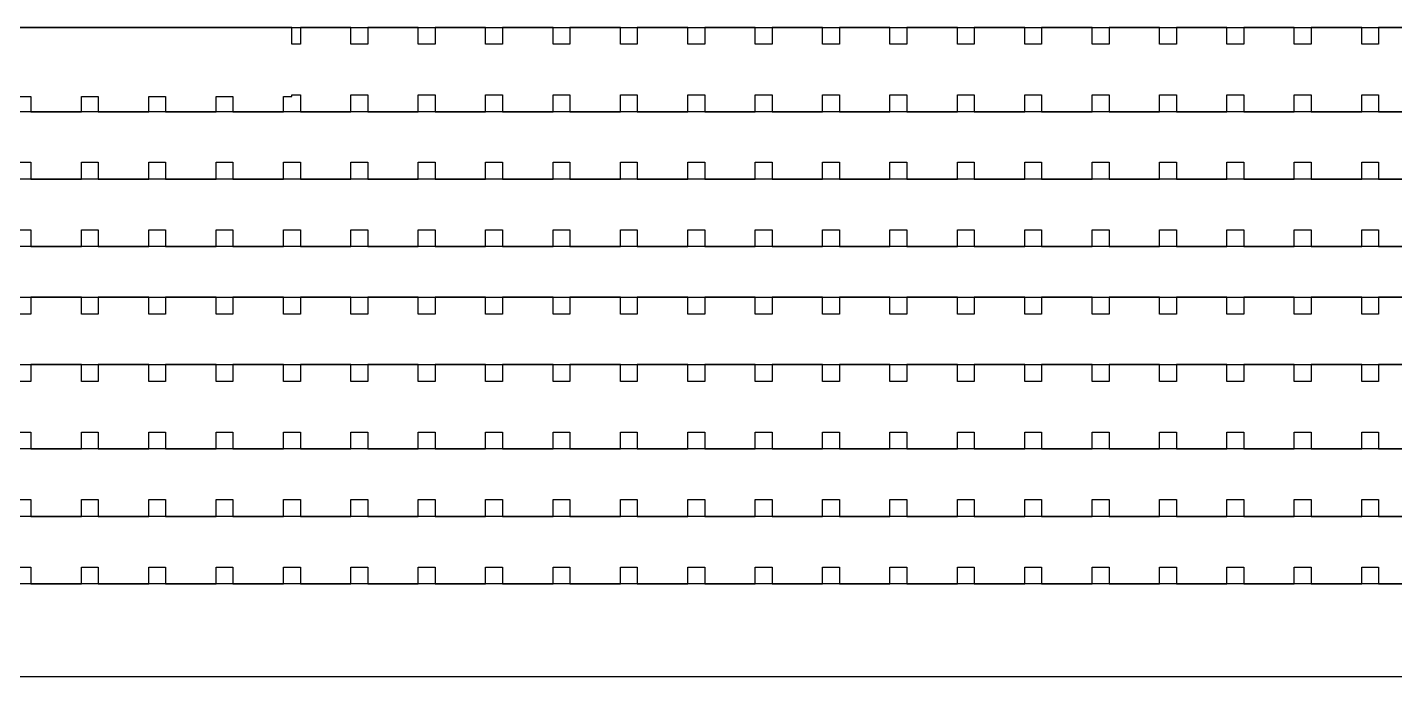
# Model space of a CAD drawing. Extents: x -3400 to 6900, y -3400 to 6900.
# Drawn here: x -2243 to -214, y -3400 to -2438 of the extents above; entities that cross this region are included whole.
import ezdxf

# ---------------------------------------------------------------- set-up
doc = ezdxf.new("R2010")
doc.units = 0
doc.layers.add('XOR', color=1, linetype='CONTINUOUS')

# ---------------------------------------------------------------- blocks, each defined once
blk = doc.blocks.new('CHIP_XOR')
at = {"layer": '5'}
for points in [[(-3500, -2537.5), (3500, -2537.5)], [(-262.5, -2537.5), (-337.5, -2537.5), (-337.5, -2562.5), (-362.5, -2562.5), (-362.5, -2537.5), (-437.5, -2537.5), (-437.5, -2562.5), (-462.5, -2562.5), (-462.5, -2537.5), (-537.5, -2537.5), (-537.5, -2562.5), (-562.5, -2562.5), (-562.5, -2537.5), (-637.5, -2537.5), (-637.5, -2562.5), (-662.5, -2562.5), (-662.5, -2537.5), (-737.5, -2537.5), (-737.5, -2562.5), (-762.5, -2562.5), (-762.5, -2537.5), (-837.5, -2537.5), (-837.5, -2562.5), (-862.5, -2562.5), (-862.5, -2537.5), (-937.5, -2537.5), (-937.5, -2562.5), (-962.5, -2562.5), (-962.5, -2537.5), (-1037.5, -2537.5), (-1037.5, -2562.5), (-1062.5, -2562.5), (-1062.5, -2537.5), (-1137.5, -2537.5), (-1137.5, -2562.5), (-1162.5, -2562.5), (-1162.5, -2537.5), (-1237.5, -2537.5), (-1237.5, -2562.5), (-1262.5, -2562.5), (-1262.5, -2537.5), (-1337.5, -2537.5), (-1337.5, -2562.5), (-1362.5, -2562.5), (-1362.5, -2537.5), (-1437.5, -2537.5), (-1437.5, -2562.5), (-1462.5, -2562.5), (-1462.5, -2537.5), (-1537.5, -2537.5), (-1537.5, -2562.5), (-1562.5, -2562.5), (-1562.5, -2537.5), (-1637.5, -2537.5), (-1637.5, -2562.5), (-1662.5, -2562.5), (-1662.5, -2537.5), (-1737.5, -2537.5), (-1737.5, -2562.5), (-1762.5, -2562.5), (-1762.5, -2537.5), (-1837.5, -2537.5), (-1837.5, -2562.5), (-1862.5, -2562.5), (-1862.5, -2537.5), (-1937.5, -2537.5), (-1937.5, -2562.5), (-1950, -2562.5), (-1950, -2537.5), (-2750, -2537.5)], [(-2362.5, -2640), (-2337.5, -2640), (-2337.5, -2662.5), (-2262.5, -2662.5), (-2262.5, -2640), (-2237.5, -2640), (-2237.5, -2662.5), (-2162.5, -2662.5), (-2162.5, -2640), (-2137.5, -2640), (-2137.5, -2662.5), (-2062.5, -2662.5), (-2062.5, -2640), (-2037.5, -2640), (-2037.5, -2662.5), (-1962.5, -2662.5), (-1962.5, -2640), (-1950, -2640), (-1950, -2637.5), (-1937.5, -2637.5), (-1937.5, -2662.5), (-1862.5, -2662.5), (-1862.5, -2637.5), (-1837.5, -2637.5), (-1837.5, -2662.5), (-1762.5, -2662.5), (-1762.5, -2637.5), (-1737.5, -2637.5), (-1737.5, -2662.5), (-1662.5, -2662.5), (-1662.5, -2637.5), (-1637.5, -2637.5), (-1637.5, -2662.5), (-1562.5, -2662.5), (-1562.5, -2637.5), (-1537.5, -2637.5), (-1537.5, -2662.5), (-1462.5, -2662.5), (-1462.5, -2637.5), (-1437.5, -2637.5), (-1437.5, -2662.5), (-1362.5, -2662.5), (-1362.5, -2637.5), (-1337.5, -2637.5), (-1337.5, -2662.5), (-1262.5, -2662.5), (-1262.5, -2637.5), (-1237.5, -2637.5), (-1237.5, -2662.5), (-1162.5, -2662.5), (-1162.5, -2637.5), (-1137.5, -2637.5), (-1137.5, -2662.5), (-1062.5, -2662.5), (-1062.5, -2637.5), (-1037.5, -2637.5), (-1037.5, -2662.5), (-962.5, -2662.5), (-962.5, -2637.5), (-937.5, -2637.5), (-937.5, -2662.5), (-862.5, -2662.5), (-862.5, -2637.5), (-837.5, -2637.5), (-837.5, -2662.5), (-762.5, -2662.5), (-762.5, -2637.5), (-737.5, -2637.5), (-737.5, -2662.5), (-662.5, -2662.5), (-662.5, -2637.5), (-637.5, -2637.5), (-637.5, -2662.5), (-562.5, -2662.5), (-562.5, -2637.5), (-537.5, -2637.5), (-537.5, -2662.5), (-462.5, -2662.5), (-462.5, -2637.5), (-437.5, -2637.5), (-437.5, -2662.5), (-362.5, -2662.5), (-362.5, -2637.5), (-337.5, -2637.5), (-337.5, -2662.5), (-262.5, -2662.5)], [(-2362.5, -2737.5), (-2337.5, -2737.5), (-2337.5, -2762.5), (-2262.5, -2762.5), (-2262.5, -2737.5), (-2237.5, -2737.5), (-2237.5, -2762.5), (-2162.5, -2762.5), (-2162.5, -2737.5), (-2137.5, -2737.5), (-2137.5, -2762.5), (-2062.5, -2762.5), (-2062.5, -2737.5), (-2037.5, -2737.5), (-2037.5, -2762.5), (-1962.5, -2762.5), (-1962.5, -2737.5), (-1937.5, -2737.5), (-1937.5, -2762.5), (-1862.5, -2762.5), (-1862.5, -2737.5), (-1837.5, -2737.5), (-1837.5, -2762.5), (-1762.5, -2762.5), (-1762.5, -2737.5), (-1737.5, -2737.5), (-1737.5, -2762.5), (-1662.5, -2762.5), (-1662.5, -2737.5), (-1637.5, -2737.5), (-1637.5, -2762.5), (-1562.5, -2762.5), (-1562.5, -2737.5), (-1537.5, -2737.5), (-1537.5, -2762.5), (-1462.5, -2762.5), (-1462.5, -2737.5), (-1437.5, -2737.5), (-1437.5, -2762.5), (-1362.5, -2762.5), (-1362.5, -2737.5), (-1337.5, -2737.5), (-1337.5, -2762.5), (-1262.5, -2762.5), (-1262.5, -2737.5), (-1237.5, -2737.5), (-1237.5, -2762.5), (-1162.5, -2762.5), (-1162.5, -2737.5), (-1137.5, -2737.5), (-1137.5, -2762.5), (-1062.5, -2762.5), (-1062.5, -2737.5), (-1037.5, -2737.5), (-1037.5, -2762.5), (-962.5, -2762.5), (-962.5, -2737.5), (-937.5, -2737.5), (-937.5, -2762.5), (-862.5, -2762.5), (-862.5, -2737.5), (-837.5, -2737.5), (-837.5, -2762.5), (-762.5, -2762.5), (-762.5, -2737.5), (-737.5, -2737.5), (-737.5, -2762.5), (-662.5, -2762.5), (-662.5, -2737.5), (-637.5, -2737.5), (-637.5, -2762.5), (-562.5, -2762.5), (-562.5, -2737.5), (-537.5, -2737.5), (-537.5, -2762.5), (-462.5, -2762.5), (-462.5, -2737.5), (-437.5, -2737.5), (-437.5, -2762.5), (-362.5, -2762.5), (-362.5, -2737.5), (-337.5, -2737.5), (-337.5, -2762.5), (-262.5, -2762.5)], [(3500, -2662.5), (-3500, -2662.5)], [(3500, -2762.5), (-3500, -2762.5)], [(-2362.5, -2837.5), (-2337.5, -2837.5), (-2337.5, -2862.5), (-2262.5, -2862.5), (-2262.5, -2837.5), (-2237.5, -2837.5), (-2237.5, -2862.5), (-2162.5, -2862.5), (-2162.5, -2837.5), (-2137.5, -2837.5), (-2137.5, -2862.5), (-2062.5, -2862.5), (-2062.5, -2837.5), (-2037.5, -2837.5), (-2037.5, -2862.5), (-1962.5, -2862.5), (-1962.5, -2837.5), (-1937.5, -2837.5), (-1937.5, -2862.5), (-1862.5, -2862.5), (-1862.5, -2837.5), (-1837.5, -2837.5), (-1837.5, -2862.5), (-1762.5, -2862.5), (-1762.5, -2837.5), (-1737.5, -2837.5), (-1737.5, -2862.5), (-1662.5, -2862.5), (-1662.5, -2837.5), (-1637.5, -2837.5), (-1637.5, -2862.5), (-1562.5, -2862.5), (-1562.5, -2837.5), (-1537.5, -2837.5), (-1537.5, -2862.5), (-1462.5, -2862.5), (-1462.5, -2837.5), (-1437.5, -2837.5), (-1437.5, -2862.5), (-1362.5, -2862.5), (-1362.5, -2837.5), (-1337.5, -2837.5), (-1337.5, -2862.5), (-1262.5, -2862.5), (-1262.5, -2837.5), (-1237.5, -2837.5), (-1237.5, -2862.5), (-1162.5, -2862.5), (-1162.5, -2837.5), (-1137.5, -2837.5), (-1137.5, -2862.5), (-1062.5, -2862.5), (-1062.5, -2837.5), (-1037.5, -2837.5), (-1037.5, -2862.5), (-962.5, -2862.5), (-962.5, -2837.5), (-937.5, -2837.5), (-937.5, -2862.5), (-862.5, -2862.5), (-862.5, -2837.5), (-837.5, -2837.5), (-837.5, -2862.5), (-762.5, -2862.5), (-762.5, -2837.5), (-737.5, -2837.5), (-737.5, -2862.5), (-662.5, -2862.5), (-662.5, -2837.5), (-637.5, -2837.5), (-637.5, -2862.5), (-562.5, -2862.5), (-562.5, -2837.5), (-537.5, -2837.5), (-537.5, -2862.5), (-462.5, -2862.5), (-462.5, -2837.5), (-437.5, -2837.5), (-437.5, -2862.5), (-362.5, -2862.5), (-362.5, -2837.5), (-337.5, -2837.5), (-337.5, -2862.5), (-262.5, -2862.5)], [(-262.5, -2862.5), (-337.5, -2862.5), (-362.5, -2862.5), (-437.5, -2862.5), (-462.5, -2862.5), (-537.5, -2862.5), (-562.5, -2862.5), (-637.5, -2862.5), (-662.5, -2862.5), (-737.5, -2862.5), (-762.5, -2862.5), (-837.5, -2862.5), (-862.5, -2862.5), (-937.5, -2862.5), (-962.5, -2862.5), (-1037.5, -2862.5), (-1062.5, -2862.5), (-1137.5, -2862.5), (-1162.5, -2862.5), (-1237.5, -2862.5), (-1262.5, -2862.5), (-1337.5, -2862.5), (-1362.5, -2862.5), (-1437.5, -2862.5), (-1462.5, -2862.5), (-1537.5, -2862.5), (-1562.5, -2862.5), (-1637.5, -2862.5), (-1662.5, -2862.5), (-1737.5, -2862.5), (-1762.5, -2862.5), (-1837.5, -2862.5), (-1862.5, -2862.5), (-1937.5, -2862.5), (-1962.5, -2862.5), (-2037.5, -2862.5), (-2062.5, -2862.5), (-2137.5, -2862.5), (-2162.5, -2862.5), (-2237.5, -2862.5), (-2262.5, -2862.5), (-2337.5, -2862.5), (-2362.5, -2862.5)], [(-3500, -2937.5), (3500, -2937.5)], [(-262.5, -2937.5), (-337.5, -2937.5), (-337.5, -2962.5), (-362.5, -2962.5), (-362.5, -2937.5), (-437.5, -2937.5), (-437.5, -2962.5), (-462.5, -2962.5), (-462.5, -2937.5), (-537.5, -2937.5), (-537.5, -2962.5), (-562.5, -2962.5), (-562.5, -2937.5), (-637.5, -2937.5), (-637.5, -2962.5), (-662.5, -2962.5), (-662.5, -2937.5), (-737.5, -2937.5), (-737.5, -2962.5), (-762.5, -2962.5), (-762.5, -2937.5), (-837.5, -2937.5), (-837.5, -2962.5), (-862.5, -2962.5), (-862.5, -2937.5), (-937.5, -2937.5), (-937.5, -2962.5), (-962.5, -2962.5), (-962.5, -2937.5), (-1037.5, -2937.5), (-1037.5, -2962.5), (-1062.5, -2962.5), (-1062.5, -2937.5), (-1137.5, -2937.5), (-1137.5, -2962.5), (-1162.5, -2962.5), (-1162.5, -2937.5), (-1237.5, -2937.5), (-1237.5, -2962.5), (-1262.5, -2962.5), (-1262.5, -2937.5), (-1337.5, -2937.5), (-1337.5, -2962.5), (-1362.5, -2962.5), (-1362.5, -2937.5), (-1437.5, -2937.5), (-1437.5, -2962.5), (-1462.5, -2962.5), (-1462.5, -2937.5), (-1537.5, -2937.5), (-1537.5, -2962.5), (-1562.5, -2962.5), (-1562.5, -2937.5), (-1637.5, -2937.5), (-1637.5, -2962.5), (-1662.5, -2962.5), (-1662.5, -2937.5), (-1737.5, -2937.5), (-1737.5, -2962.5), (-1762.5, -2962.5), (-1762.5, -2937.5), (-1837.5, -2937.5), (-1837.5, -2962.5), (-1862.5, -2962.5), (-1862.5, -2937.5), (-1937.5, -2937.5), (-1937.5, -2962.5), (-1962.5, -2962.5), (-1962.5, -2937.5), (-2037.5, -2937.5), (-2037.5, -2962.5), (-2062.5, -2962.5), (-2062.5, -2937.5), (-2137.5, -2937.5), (-2137.5, -2962.5), (-2162.5, -2962.5), (-2162.5, -2937.5), (-2237.5, -2937.5), (-2237.5, -2962.5), (-2262.5, -2962.5), (-2262.5, -2937.5), (-2337.5, -2937.5), (-2337.5, -2962.5), (-2362.5, -2962.5)], [(-3500, -3037.5), (3500, -3037.5)], [(-262.5, -3037.5), (-337.5, -3037.5), (-337.5, -3062.5), (-362.5, -3062.5), (-362.5, -3037.5), (-437.5, -3037.5), (-437.5, -3062.5), (-462.5, -3062.5), (-462.5, -3037.5), (-537.5, -3037.5), (-537.5, -3062.5), (-562.5, -3062.5), (-562.5, -3037.5), (-637.5, -3037.5), (-637.5, -3062.5), (-662.5, -3062.5), (-662.5, -3037.5), (-737.5, -3037.5), (-737.5, -3062.5), (-762.5, -3062.5), (-762.5, -3037.5), (-837.5, -3037.5), (-837.5, -3062.5), (-862.5, -3062.5), (-862.5, -3037.5), (-937.5, -3037.5), (-937.5, -3062.5), (-962.5, -3062.5), (-962.5, -3037.5), (-1037.5, -3037.5), (-1037.5, -3062.5), (-1062.5, -3062.5), (-1062.5, -3037.5), (-1137.5, -3037.5), (-1137.5, -3062.5), (-1162.5, -3062.5), (-1162.5, -3037.5), (-1237.5, -3037.5), (-1237.5, -3062.5), (-1262.5, -3062.5), (-1262.5, -3037.5), (-1337.5, -3037.5), (-1337.5, -3062.5), (-1362.5, -3062.5), (-1362.5, -3037.5), (-1437.5, -3037.5), (-1437.5, -3062.5), (-1462.5, -3062.5), (-1462.5, -3037.5), (-1537.5, -3037.5), (-1537.5, -3062.5), (-1562.5, -3062.5), (-1562.5, -3037.5), (-1637.5, -3037.5), (-1637.5, -3062.5), (-1662.5, -3062.5), (-1662.5, -3037.5), (-1737.5, -3037.5), (-1737.5, -3062.5), (-1762.5, -3062.5), (-1762.5, -3037.5), (-1837.5, -3037.5), (-1837.5, -3062.5), (-1862.5, -3062.5), (-1862.5, -3037.5), (-1937.5, -3037.5), (-1937.5, -3062.5), (-1962.5, -3062.5), (-1962.5, -3037.5), (-2037.5, -3037.5), (-2037.5, -3062.5), (-2062.5, -3062.5), (-2062.5, -3037.5), (-2137.5, -3037.5), (-2137.5, -3062.5), (-2162.5, -3062.5), (-2162.5, -3037.5), (-2237.5, -3037.5), (-2237.5, -3062.5), (-2262.5, -3062.5), (-2262.5, -3037.5), (-2337.5, -3037.5), (-2337.5, -3062.5), (-2362.5, -3062.5)], [(-2362.5, -3137.5), (-2337.5, -3137.5), (-2337.5, -3162.5), (-2262.5, -3162.5), (-2262.5, -3137.5), (-2237.5, -3137.5), (-2237.5, -3162.5), (-2162.5, -3162.5), (-2162.5, -3137.5), (-2137.5, -3137.5), (-2137.5, -3162.5), (-2062.5, -3162.5), (-2062.5, -3137.5), (-2037.5, -3137.5), (-2037.5, -3162.5), (-1962.5, -3162.5), (-1962.5, -3137.5), (-1937.5, -3137.5), (-1937.5, -3162.5), (-1862.5, -3162.5), (-1862.5, -3137.5), (-1837.5, -3137.5), (-1837.5, -3162.5), (-1762.5, -3162.5), (-1762.5, -3137.5), (-1737.5, -3137.5), (-1737.5, -3162.5), (-1662.5, -3162.5), (-1662.5, -3137.5), (-1637.5, -3137.5), (-1637.5, -3162.5), (-1562.5, -3162.5), (-1562.5, -3137.5), (-1537.5, -3137.5), (-1537.5, -3162.5), (-1462.5, -3162.5), (-1462.5, -3137.5), (-1437.5, -3137.5), (-1437.5, -3162.5), (-1362.5, -3162.5), (-1362.5, -3137.5), (-1337.5, -3137.5), (-1337.5, -3162.5), (-1262.5, -3162.5), (-1262.5, -3137.5), (-1237.5, -3137.5), (-1237.5, -3162.5), (-1162.5, -3162.5), (-1162.5, -3137.5), (-1137.5, -3137.5), (-1137.5, -3162.5), (-1062.5, -3162.5), (-1062.5, -3137.5), (-1037.5, -3137.5), (-1037.5, -3162.5), (-962.5, -3162.5), (-962.5, -3137.5), (-937.5, -3137.5), (-937.5, -3162.5), (-862.5, -3162.5), (-862.5, -3137.5), (-837.5, -3137.5), (-837.5, -3162.5), (-762.5, -3162.5), (-762.5, -3137.5), (-737.5, -3137.5), (-737.5, -3162.5), (-662.5, -3162.5), (-662.5, -3137.5), (-637.5, -3137.5), (-637.5, -3162.5), (-562.5, -3162.5), (-562.5, -3137.5), (-537.5, -3137.5), (-537.5, -3162.5), (-462.5, -3162.5), (-462.5, -3137.5), (-437.5, -3137.5), (-437.5, -3162.5), (-362.5, -3162.5), (-362.5, -3137.5), (-337.5, -3137.5), (-337.5, -3162.5), (-262.5, -3162.5)], [(-2362.5, -3237.5), (-2337.5, -3237.5), (-2337.5, -3262.5), (-2262.5, -3262.5), (-2262.5, -3237.5), (-2237.5, -3237.5), (-2237.5, -3262.5), (-2162.5, -3262.5), (-2162.5, -3237.5), (-2137.5, -3237.5), (-2137.5, -3262.5), (-2062.5, -3262.5), (-2062.5, -3237.5), (-2037.5, -3237.5), (-2037.5, -3262.5), (-1962.5, -3262.5), (-1962.5, -3237.5), (-1937.5, -3237.5), (-1937.5, -3262.5), (-1862.5, -3262.5), (-1862.5, -3237.5), (-1837.5, -3237.5), (-1837.5, -3262.5), (-1762.5, -3262.5), (-1762.5, -3237.5), (-1737.5, -3237.5), (-1737.5, -3262.5), (-1662.5, -3262.5), (-1662.5, -3237.5), (-1637.5, -3237.5), (-1637.5, -3262.5), (-1562.5, -3262.5), (-1562.5, -3237.5), (-1537.5, -3237.5), (-1537.5, -3262.5), (-1462.5, -3262.5), (-1462.5, -3237.5), (-1437.5, -3237.5), (-1437.5, -3262.5), (-1362.5, -3262.5), (-1362.5, -3237.5), (-1337.5, -3237.5), (-1337.5, -3262.5), (-1262.5, -3262.5), (-1262.5, -3237.5), (-1237.5, -3237.5), (-1237.5, -3262.5), (-1162.5, -3262.5), (-1162.5, -3237.5), (-1137.5, -3237.5), (-1137.5, -3262.5), (-1062.5, -3262.5), (-1062.5, -3237.5), (-1037.5, -3237.5), (-1037.5, -3262.5), (-962.5, -3262.5), (-962.5, -3237.5), (-937.5, -3237.5), (-937.5, -3262.5), (-862.5, -3262.5), (-862.5, -3237.5), (-837.5, -3237.5), (-837.5, -3262.5), (-762.5, -3262.5), (-762.5, -3237.5), (-737.5, -3237.5), (-737.5, -3262.5), (-662.5, -3262.5), (-662.5, -3237.5), (-637.5, -3237.5), (-637.5, -3262.5), (-562.5, -3262.5), (-562.5, -3237.5), (-537.5, -3237.5), (-537.5, -3262.5), (-462.5, -3262.5), (-462.5, -3237.5), (-437.5, -3237.5), (-437.5, -3262.5), (-362.5, -3262.5), (-362.5, -3237.5), (-337.5, -3237.5), (-337.5, -3262.5), (-262.5, -3262.5)], [(3500, -3162.5), (-3500, -3162.5)], [(3500, -3262.5), (-3500, -3262.5)], [(-2362.5, -3337.5), (-2337.5, -3337.5), (-2337.5, -3362.5), (-2262.5, -3362.5), (-2262.5, -3337.5), (-2237.5, -3337.5), (-2237.5, -3362.5), (-2162.5, -3362.5), (-2162.5, -3337.5), (-2137.5, -3337.5), (-2137.5, -3362.5), (-2062.5, -3362.5), (-2062.5, -3337.5), (-2037.5, -3337.5), (-2037.5, -3362.5), (-1962.5, -3362.5), (-1962.5, -3337.5), (-1937.5, -3337.5), (-1937.5, -3362.5), (-1862.5, -3362.5), (-1862.5, -3337.5), (-1837.5, -3337.5), (-1837.5, -3362.5), (-1762.5, -3362.5), (-1762.5, -3337.5), (-1737.5, -3337.5), (-1737.5, -3362.5), (-1662.5, -3362.5), (-1662.5, -3337.5), (-1637.5, -3337.5), (-1637.5, -3362.5), (-1562.5, -3362.5), (-1562.5, -3337.5), (-1537.5, -3337.5), (-1537.5, -3362.5), (-1462.5, -3362.5), (-1462.5, -3337.5), (-1437.5, -3337.5), (-1437.5, -3362.5), (-1362.5, -3362.5), (-1362.5, -3337.5), (-1337.5, -3337.5), (-1337.5, -3362.5), (-1262.5, -3362.5), (-1262.5, -3337.5), (-1237.5, -3337.5), (-1237.5, -3362.5), (-1162.5, -3362.5), (-1162.5, -3337.5), (-1137.5, -3337.5), (-1137.5, -3362.5), (-1062.5, -3362.5), (-1062.5, -3337.5), (-1037.5, -3337.5), (-1037.5, -3362.5), (-962.5, -3362.5), (-962.5, -3337.5), (-937.5, -3337.5), (-937.5, -3362.5), (-862.5, -3362.5), (-862.5, -3337.5), (-837.5, -3337.5), (-837.5, -3362.5), (-762.5, -3362.5), (-762.5, -3337.5), (-737.5, -3337.5), (-737.5, -3362.5), (-662.5, -3362.5), (-662.5, -3337.5), (-637.5, -3337.5), (-637.5, -3362.5), (-562.5, -3362.5), (-562.5, -3337.5), (-537.5, -3337.5), (-537.5, -3362.5), (-462.5, -3362.5), (-462.5, -3337.5), (-437.5, -3337.5), (-437.5, -3362.5), (-362.5, -3362.5), (-362.5, -3337.5), (-337.5, -3337.5), (-337.5, -3362.5), (-262.5, -3362.5)], [(-262.5, -3362.5), (-337.5, -3362.5), (-362.5, -3362.5), (-437.5, -3362.5), (-462.5, -3362.5), (-537.5, -3362.5), (-562.5, -3362.5), (-637.5, -3362.5), (-662.5, -3362.5), (-737.5, -3362.5), (-762.5, -3362.5), (-837.5, -3362.5), (-862.5, -3362.5), (-937.5, -3362.5), (-962.5, -3362.5), (-1037.5, -3362.5), (-1062.5, -3362.5), (-1137.5, -3362.5), (-1162.5, -3362.5), (-1237.5, -3362.5), (-1262.5, -3362.5), (-1337.5, -3362.5), (-1362.5, -3362.5), (-1437.5, -3362.5), (-1462.5, -3362.5), (-1537.5, -3362.5), (-1562.5, -3362.5), (-1637.5, -3362.5), (-1662.5, -3362.5), (-1737.5, -3362.5), (-1762.5, -3362.5), (-1837.5, -3362.5), (-1862.5, -3362.5), (-1937.5, -3362.5), (-1962.5, -3362.5), (-2037.5, -3362.5), (-2062.5, -3362.5), (-2137.5, -3362.5), (-2162.5, -3362.5), (-2237.5, -3362.5), (-2262.5, -3362.5), (-2337.5, -3362.5), (-2362.5, -3362.5)], [(-3500, -3500), (3500, -3500)]]:
    blk.add_lwpolyline(points, dxfattribs=at)

msp = doc.modelspace()

# ---------------------------------------------------------------- block references
at = {"layer": 'XOR'}
msp.add_blockref('CHIP_XOR', (100, 100), dxfattribs=at)

doc.saveas('drawing.dxf')
